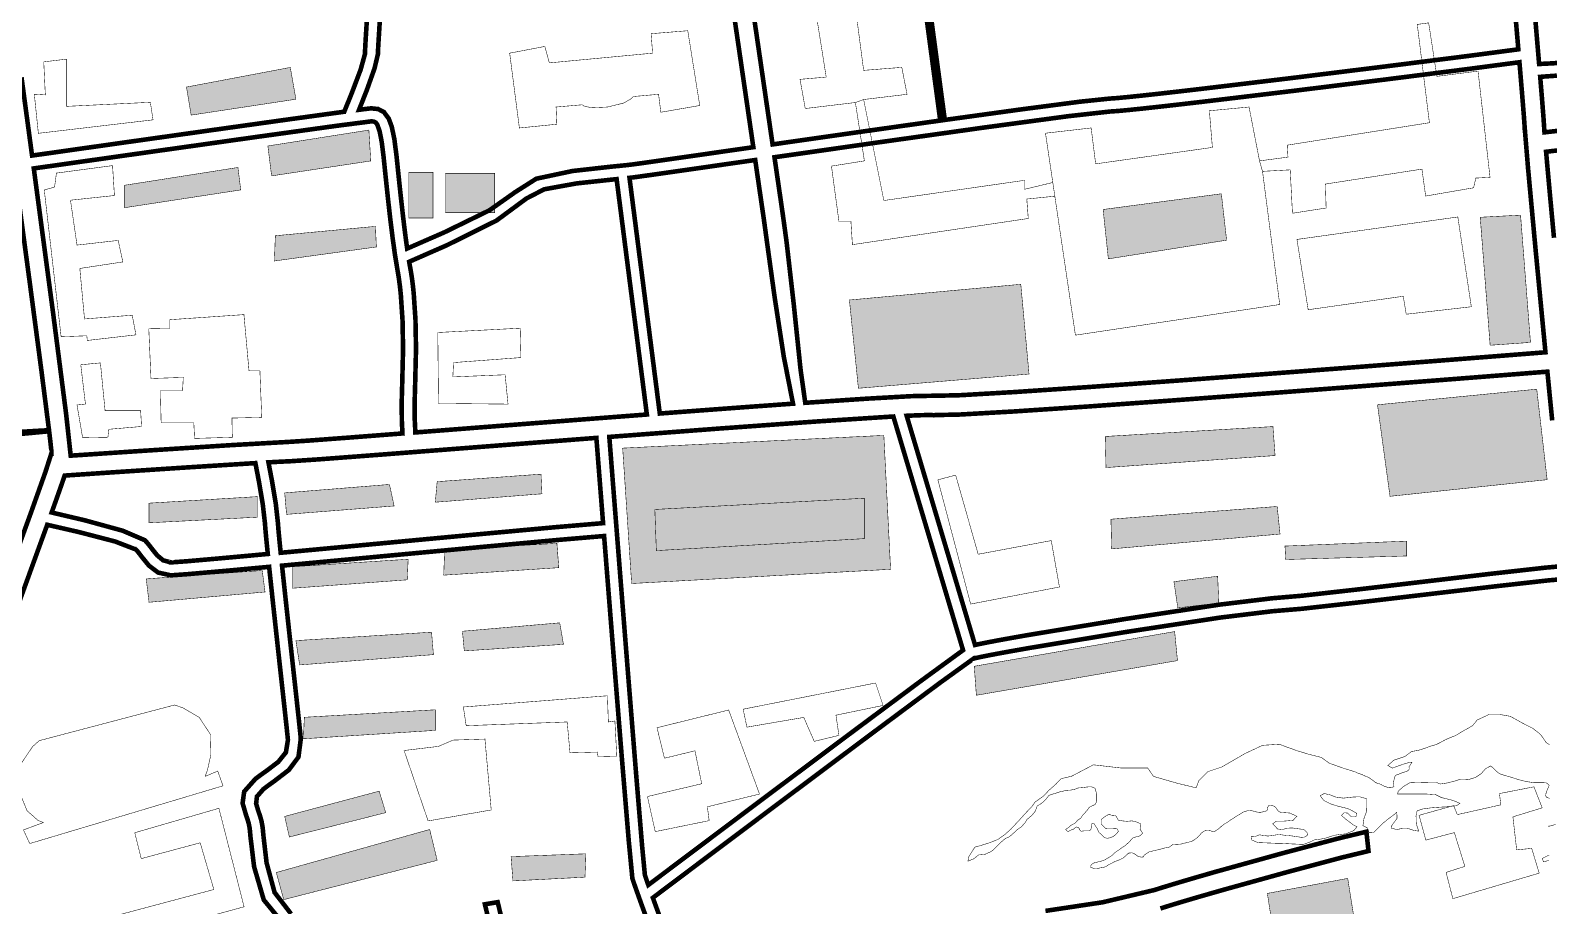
# Model space of a CAD drawing. Extents: x -14.6 to 30.8, y -26 to 29.
# Drawn here: x 1.25 to 10.45, y 0.41 to 5.72 of the extents above; entities that cross this region are included whole.
import ezdxf

# ---------------------------------------------------------------- set-up
doc = ezdxf.new("R2010")
doc.units = 0
doc.header["$LTSCALE"] = 0.000394
for name, color, linetype in [('CW_1002', 7, 'CONTINUOUS'), ('CW_2001', 7, 'CONTINUOUS'), ('CW_2002', 7, 'CONTINUOUS'), ('CW_2003', 7, 'CONTINUOUS'), ('CW_2004', 7, 'CONTINUOUS'), ('CW_2006', 7, 'CONTINUOUS'), ('CW_2007', 7, 'CONTINUOUS')]:
    doc.layers.add(name, color=color, linetype=linetype)

msp = doc.modelspace()

# ---------------------------------------------------------------- linework, layer by layer
at = {"layer": 'CW_1002', "color": 1, "linetype": 'CONTINUOUS', "const_width": 0.007874}
for points in [[(6.626669, 6.371539), (6.787311, 5.172213), (7.252914, 5.236503), (7.606561, 5.282755), (7.788091, 5.301783), (7.788701, 5.301803), (7.788701, 5.301807), (7.828008, 5.304468), (7.892335, 5.31046), (7.979016, 5.319441), (8.084105, 5.330956), (8.207512, 5.34496), (8.346441, 5.361094), (8.888759, 5.426147), (9.459729, 5.49676), (9.953278, 5.559329), (10.263335, 5.600252), (10.229822, 5.990464), (10.192516, 6.419968), (10.155819, 6.839783)], [(12.307717, 6.644803), (10.314165, 6.38385), (10.341355, 6.070584), (10.366936, 5.773487), (10.38922, 5.511276), (10.476396, 5.515729), (10.561104, 5.523272), (10.606618, 5.534358), (10.604504, 5.555371), (10.599607, 5.603736), (10.59315, 5.667681), (10.583593, 5.785387), (10.589754, 5.884267), (10.628232, 5.936728), (10.628303, 5.936752), (10.628457, 5.936906), (10.688426, 5.947757), (10.816495, 5.966105), (10.995205, 5.990445), (11.472823, 6.056104), (11.9143, 6.1228), (12.123315, 6.169874), (12.160127, 6.248814), (12.225406, 6.419393)], [(6.75989, 5.168366), (6.59922, 6.367898), (5.567429, 6.231), (5.634651, 5.770911), (5.694287, 5.362604), (5.743756, 5.023772), (6.074761, 5.071213), (6.419242, 5.12029)], [(5.755106, 4.945996), (5.780177, 4.774069), (5.797375, 4.655931), (5.805732, 4.598209), (5.805732, 4.59798), (5.805787, 4.597587), (5.805819, 4.597591), (5.810551, 4.563545), (5.818334, 4.506663), (5.828457, 4.432382), (5.872403, 4.050345), (5.912894, 3.661708), (5.941693, 3.457083), (6.316286, 3.482275), (6.58637, 3.497458), (6.721717, 3.499917), (6.721949, 3.499689), (6.722744, 3.499618), (6.722976, 3.499618), (6.881006, 3.503226), (7.207684, 3.52217), (7.657905, 3.552632), (8.186563, 3.590791), (8.74855, 3.632829), (9.29876, 3.674928), (9.792087, 3.713266), (10.183424, 3.744027), (10.427665, 3.76339), (10.368938, 4.37378), (10.322556, 4.874407), (10.301933, 5.123114), (10.301933, 5.123346), (10.301921, 5.123669), (10.301909, 5.123669), (10.296988, 5.193948), (10.285952, 5.331064), (10.269965, 5.522059), (9.951114, 5.479998), (9.457545, 5.417365), (8.891535, 5.347306), (8.355362, 5.282969), (8.219137, 5.267159), (8.095629, 5.253167), (7.987323, 5.241315), (7.899387, 5.232234), (7.83313, 5.22614), (7.791165, 5.223374), (7.791008, 5.223374), (7.79024, 5.22335), (7.534757, 5.194745), (7.030334, 5.126797), (6.39708, 5.037787)], [(3.500622, 3.271276), (3.496886, 3.347061), (3.495809, 3.455183), (3.499681, 3.597488), (3.504188, 3.783501), (3.501056, 3.956325), (3.490776, 4.111091), (3.488025, 4.138267), (3.484999, 4.164797), (3.481705, 4.190638), (3.478213, 4.215248), (3.474505, 4.238736), (3.470591, 4.261063), (3.470531, 4.261382), (3.455422, 4.352726), (3.440586, 4.459389), (3.426169, 4.576516), (3.412505, 4.697591), (3.399266, 4.82177), (3.386732, 4.943071), (3.375015, 5.037806), (3.362218, 5.103251), (3.347728, 5.144276), (3.338272, 5.156668), (3.326671, 5.162324), (3.312693, 5.163669), (3.105253, 5.13704), (2.614226, 5.068869), (1.960838, 4.976732), (1.266315, 4.878205), (1.383251, 4.001259), (1.462296, 3.38864), (1.489965, 3.136594), (1.920595, 3.165466), (2.45963, 3.200338), (2.810815, 3.220067), (2.925516, 3.227464), (3.164049, 3.245293)], [(4.876484, 4.821154), (5.060059, 3.392087), (5.342265, 3.413381), (5.613251, 3.433465), (5.86748, 3.451839), (5.811375, 3.738074), (5.756515, 4.094525), (5.711732, 4.416697), (5.702919, 4.481333), (5.695414, 4.535939), (5.689094, 4.580984), (5.689094, 4.581213), (5.689039, 4.581606), (5.689008, 4.581602), (5.680872, 4.637757), (5.663663, 4.755929), (5.638386, 4.92922), (5.452311, 4.902465), (5.198449, 4.865973), (5.011317, 4.839257), (4.907744, 4.824917), (4.907, 4.824823), (4.897199, 4.823588), (4.887023, 4.822365)], [(4.981744, 3.386122), (4.798429, 4.813134), (4.77285, 4.810665), (4.557027, 4.787448), (4.359255, 4.751661), (4.251886, 4.695984), (4.251807, 4.695843), (4.070508, 4.562016), (3.770022, 4.412625), (3.541303, 4.312291), (3.54345, 4.2996), (3.545592, 4.287341), (3.547736, 4.275531), (3.547795, 4.275213), (3.55197, 4.25144), (3.555882, 4.22672), (3.559524, 4.201094), (3.562875, 4.174741), (3.566004, 4.147187), (3.568902, 4.118476), (3.579448, 3.960097), (3.582685, 3.783642), (3.578114, 3.594102), (3.574275, 3.454285), (3.575277, 3.349469), (3.578831, 3.277358), (3.672301, 3.284643), (3.769116, 3.292197), (3.868957, 3.299988), (4.225923, 3.327811), (4.601098, 3.3569)], [(6.897988, 1.957236), (6.475539, 3.374102), (6.02405, 3.344827), (5.425542, 3.301396), (4.754173, 3.250402), (4.780096, 2.920156), (4.821477, 2.395537), (4.86972, 1.788602), (4.916231, 1.211407), (4.952414, 0.776009), (4.969673, 0.594465), (4.969697, 0.594382), (4.972805, 0.584623), (4.97849, 0.567919), (4.986496, 0.544976), (4.990492, 0.533657), (5.268919, 0.743145), (5.711565, 1.075618), (6.205747, 1.445706), (6.638782, 1.768036)], [(2.762614, 2.547772), (2.963123, 2.566477), (3.174961, 2.586332), (3.39285, 2.606795), (3.955324, 2.659498), (4.428115, 2.702963), (4.716413, 2.727476), (4.699127, 2.94684), (4.685293, 3.122826), (4.67576, 3.244354), (4.401612, 3.223137), (4.133965, 3.202323), (3.87772, 3.182343), (3.367694, 3.142663), (2.995033, 3.114373), (2.814508, 3.102421), (2.783628, 3.101159), (2.741171, 3.099025), (2.688425, 3.096114), (2.710611, 2.979251), (2.732883, 2.844789), (2.745657, 2.730394), (2.7486, 2.691621), (2.754404, 2.629486)], [(1.374524, 2.792039), (1.576705, 2.744341), (1.804732, 2.681594), (1.93963, 2.623787), (1.939669, 2.623748), (1.939669, 2.623594), (1.954909, 2.606991), (1.969208, 2.58928), (1.983114, 2.570909), (2.01408, 2.532205), (2.050585, 2.501891), (2.097213, 2.489638), (2.097213, 2.489488), (2.097937, 2.489492), (2.097937, 2.489496), (2.194402, 2.496434), (2.39871, 2.514335), (2.684402, 2.540512), (2.676114, 2.623234), (2.670234, 2.686458), (2.667224, 2.726394), (2.654108, 2.841193), (2.631289, 2.976747), (2.609272, 3.091488), (2.191139, 3.065115), (1.748556, 3.03585), (1.453413, 3.015933), (1.431005, 2.951098), (1.404496, 2.875932)]]:
    msp.add_lwpolyline(points, close=True, dxfattribs=at)
for points in [[(1.191786, 5.430555), (1.255831, 4.956114), (1.255831, 4.956114), (1.799902, 5.033314), (2.33523, 5.108947), (2.803791, 5.174585), (3.147559, 5.221799), (3.193319, 5.334633), (3.247295, 5.477736), (3.273323, 5.57211), (3.273323, 5.572346), (3.273476, 5.572346), (3.274482, 5.605287), (3.277049, 5.651975), (3.280575, 5.70835), (3.286993, 5.813188)], [(3.365584, 5.811144), (3.359008, 5.703429), (3.35548, 5.647196), (3.352913, 5.601776), (3.351909, 5.572346), (3.352063, 5.572346), (3.352063, 5.57211), (3.331373, 5.484803), (3.285217, 5.355001), (3.237469, 5.233681), (3.275235, 5.238451), (3.300574, 5.2414), (3.312693, 5.242409), (3.353499, 5.238076), (3.38809, 5.219864), (3.417547, 5.179953), (3.436016, 5.129979), (3.451552, 5.055475), (3.464858, 4.951071), (3.477072, 4.83294), (3.490236, 4.709746), (3.504295, 4.585437), (3.512446, 4.517706), (3.520706, 4.452985), (3.529035, 4.392232), (3.755064, 4.491045), (4.027062, 4.623909), (4.183217, 4.733984), (4.183295, 4.734126), (4.311692, 4.815811), (4.530664, 4.862479), (4.765465, 4.888791), (4.814419, 4.893559), (4.858746, 4.898134), (4.897157, 4.902642), (4.897902, 4.902736), (4.994159, 4.916147), (5.182038, 4.943017), (5.44124, 4.980283), (5.627031, 5.007), (5.575099, 5.362637), (5.512174, 5.793361)], [(10.497015, 5.440828), (10.395736, 5.433441), (10.407613, 5.289103), (10.415781, 5.185015), (10.419555, 5.128748), (10.419555, 5.128516), (10.419567, 5.128193), (10.419579, 5.128193), (10.419997, 5.120461), (10.420692, 5.109962), (10.421646, 5.096823), (10.592602, 5.116755)], [(10.633916, 5.002821), (10.431417, 4.979213), (10.444103, 4.836909), (10.460296, 4.660473)], [(1.039816, 3.272773), (1.358551, 3.291079), (1.312796, 3.64991), (1.241704, 4.187151), (1.151004, 4.861819)], [(10.454115, 3.495132), (10.439193, 3.645929), (10.196605, 3.626701), (9.805273, 3.595964), (9.310569, 3.557572), (8.757865, 3.515383), (8.192533, 3.473252), (7.659944, 3.435035), (7.205472, 3.404589), (6.874487, 3.385768), (6.712362, 3.382429), (6.712362, 3.382449), (6.712047, 3.382476), (6.712031, 3.382272), (6.680806, 3.382907), (6.628381, 3.381573), (6.556303, 3.378413), (6.970626, 1.988799), (6.992085, 1.993559), (7.017111, 1.998765), (7.04552, 2.004394), (7.114591, 2.017433), (7.196397, 2.032246), (7.289091, 2.048531), (7.873955, 2.145302), (8.452535, 2.233471), (8.77137, 2.271984), (8.946382, 2.286932), (9.279796, 2.324299), (9.692409, 2.372874), (10.097207, 2.42053), (10.429289, 2.45779), (10.615969, 2.47426)], [(1.138063, 2.485047), (1.250879, 2.796142), (1.336549, 3.036942), (1.373236, 3.151756), (1.37326, 3.151752), (1.37218, 3.17086), (1.367476, 3.215599), (1.359346, 3.284555), (1.053222, 3.255661)], [(2.784551, 0.291594), (2.660054, 0.443219), (2.601345, 0.644495), (2.579496, 0.825728), (2.577749, 0.845358), (2.576144, 0.862482), (2.574669, 0.876382), (2.569453, 0.90476), (2.561719, 0.931334), (2.552996, 0.956264), (2.531642, 1.029465), (2.541427, 1.100102), (2.609453, 1.176791), (2.609665, 1.176957), (2.631167, 1.193173), (2.654136, 1.209795), (2.677386, 1.226299), (2.747618, 1.279547), (2.794222, 1.337393), (2.806441, 1.413535), (2.806394, 1.414035), (2.798028, 1.494117), (2.782887, 1.633028), (2.763146, 1.812343), (2.738848, 2.033184), (2.714383, 2.257567), (2.6925, 2.4625), (2.404406, 2.436133), (2.197761, 2.418081), (2.099165, 2.411063), (2.098858, 2.411063), (2.09752, 2.411051), (2.097213, 2.410898), (2.019552, 2.427927), (1.964079, 2.470056), (1.920366, 2.523846), (1.908369, 2.539711), (1.896331, 2.554707), (1.884079, 2.568154), (1.884, 2.568079), (1.883961, 2.568118), (1.759455, 2.616166), (1.539892, 2.673308), (1.347705, 2.717539), (1.315996, 2.629918), (1.282858, 2.538629), (1.248795, 2.444906), (1.109805, 2.061452)], [(5.027474, 0.200504), (4.950197, 0.413173), (4.934952, 0.455648), (4.922243, 0.491247), (4.91237, 0.519142), (4.903491, 0.544562), (4.897285, 0.56273), (4.894035, 0.572854), (4.894012, 0.572937), (4.872353, 0.798284), (4.828603, 1.32368), (4.774698, 1.992837), (4.722571, 2.649469), (4.44134, 2.625472), (3.967467, 2.581855), (3.399921, 2.528669), (3.182501, 2.508253), (2.971039, 2.488437), (2.770728, 2.469756), (2.792564, 2.265541), (2.816998, 2.04156), (2.841272, 1.820957), (2.860602, 1.645306), (2.875656, 1.506872), (2.88452, 1.421421), (2.884567, 1.420921), (2.870434, 1.309595), (2.811744, 1.230733), (2.722598, 1.162323), (2.702927, 1.148337), (2.681662, 1.132835), (2.657957, 1.114823), (2.657744, 1.114657), (2.618694, 1.069758), (2.613639, 1.027326), (2.626815, 0.982713), (2.637147, 0.953117), (2.646384, 0.920928), (2.652795, 0.885303), (2.654578, 0.868858), (2.656246, 0.85136), (2.657929, 0.832492), (2.677101, 0.668151), (2.725638, 0.488147), (2.825697, 0.358386)], [(10.622677, 2.395638), (10.447663, 2.38069), (10.114248, 2.343323), (9.701638, 2.294748), (9.286378, 2.245878), (8.949995, 2.208283), (8.77137, 2.193244), (8.456815, 2.154943), (7.883255, 2.067258), (7.302319, 1.97102), (7.209599, 1.954732), (7.128295, 1.94002), (7.060283, 1.927189), (7.009931, 1.917176), (6.976326, 1.909917), (6.961299, 1.905736), (6.961272, 1.905787), (6.75922, 1.760106), (6.316256, 1.430525), (5.780004, 1.02881), (5.298087, 0.666729), (5.01813, 0.456047), (5.024016, 0.439622), (5.114356, 0.191309)], [(7.397342, 0.376493), (7.744424, 0.428786), (8.056906, 0.502843), (8.058232, 0.503268), (8.109642, 0.519477), (8.166766, 0.536968), (8.228803, 0.555531), (8.299528, 0.576328), (8.370269, 0.596839), (8.440484, 0.616929), (8.440717, 0.616929), (8.837353, 0.726929), (9.176499, 0.816891), (9.342327, 0.856594), (9.355248, 0.739406), (9.195217, 0.700596), (8.863379, 0.612059), (8.472768, 0.503496), (8.472783, 0.503433), (8.395663, 0.481401), (8.325024, 0.460986), (8.262024, 0.4425), (8.199676, 0.423857), (8.143441, 0.406662), (8.094217, 0.391157)], [(4.030005, 0.291591), (4.000173, 0.416516), (4.077685, 0.429437), (4.106991, 0.307486)]]:
    msp.add_lwpolyline(points, dxfattribs=at)
at = {"layer": 'CW_2001', "color": 1, "linetype": 'CONTINUOUS', "const_width": 0.003}
for points in [[(1.326638, 5.524413), (1.46565, 5.540768), (1.46565, 5.254567), (1.972634, 5.279098), (1.988988, 5.172795), (1.293929, 5.091024), (1.269398, 5.328161), (1.336252, 5.323827)], [(2.191559, 5.371496), (2.219906, 5.201417), (2.854866, 5.297795), (2.82085, 5.490551)], [(2.684787, 5.014331), (2.707465, 4.832913), (3.308409, 4.923622), (3.297071, 5.110709)], [(1.403528, 4.849921), (1.743685, 4.895276), (1.755024, 4.713858), (1.488567, 4.685512), (1.528252, 4.413386), (1.777701, 4.441732), (1.806047, 4.311339), (1.54526, 4.271654), (1.573606, 3.965512), (1.86274, 3.988189), (1.885417, 3.869134), (1.590614, 3.835118), (1.58778, 3.863465), (1.431874, 3.857795), (1.329827, 4.747874), (1.392189, 4.764882)], [(1.817386, 4.77622), (1.817386, 4.640157), (2.520378, 4.747874), (2.50337, 4.883937)], [(2.730142, 4.470079), (3.336756, 4.526772), (3.342425, 4.402047), (2.724472, 4.317008)], [(1.550929, 3.687717), (1.669984, 3.699055), (1.698331, 3.409921), (1.913764, 3.409921), (1.919433, 3.313543), (1.721008, 3.296535), (1.715339, 3.248346), (1.562268, 3.245512), (1.528252, 3.443937), (1.579276, 3.449606)], [(2.786835, 2.911024), (3.421795, 2.962047), (3.450142, 2.831654), (2.798173, 2.78063)], [(3.710929, 2.979055), (4.34022, 3.024409), (4.34589, 2.905354), (3.699591, 2.854331)], [(1.964787, 2.848661), (1.964787, 2.729606), (2.622425, 2.763622), (2.622425, 2.888346)], [(3.756283, 2.565197), (4.436598, 2.604882), (4.447937, 2.45748), (3.750614, 2.412126)], [(2.832189, 2.46315), (3.535181, 2.508504), (3.529512, 2.38378), (2.832189, 2.332756)], [(1.94778, 2.389449), (2.650772, 2.440472), (2.66778, 2.310079), (1.964787, 2.247717)], [(3.864, 2.071969), (4.453606, 2.122992), (4.476283, 1.992598), (3.875339, 1.952913)], [(2.854866, 2.015276), (3.676913, 2.066299), (3.688252, 1.930236), (2.877543, 1.867874)], [(3.869669, 1.612756), (4.74274, 1.680787), (4.748409, 1.522047), (4.788094, 1.527717), (4.799433, 1.315118), (4.686047, 1.312283), (4.680551, 1.339413), (4.515969, 1.334961), (4.498961, 1.522047), (3.886677, 1.49937)], [(2.90589, 1.550394), (3.699591, 1.595748), (3.699591, 1.471024), (2.90022, 1.42)], [(2.786835, 0.949449), (3.359433, 1.10252), (3.399118, 0.972126), (2.815181, 0.824724)], [(2.735811, 0.609291), (3.665575, 0.870079), (3.710929, 0.682992), (2.781165, 0.444882)], [(4.158803, 0.705669), (4.612346, 0.722677), (4.606677, 0.580945), (4.170142, 0.558268)]]:
    msp.add_lwpolyline(points, close=True, dxfattribs=at)
at = {"layer": 'CW_2001', "color": 1, "linetype": 'CONTINUOUS'}
for points in [[(2.191559, 5.371496), (2.219906, 5.201417), (2.82085, 5.490551), (2.854866, 5.297795)], [(2.684787, 5.014331), (2.707465, 4.832913), (3.297071, 5.110709), (3.308409, 4.923622)], [(1.817386, 4.77622), (1.817386, 4.640157), (2.50337, 4.883937), (2.520378, 4.747874)], [(2.730142, 4.470079), (3.336756, 4.526772), (2.724472, 4.317008), (3.342425, 4.402047)], [(2.786835, 2.911024), (3.421795, 2.962047), (2.798173, 2.78063), (3.450142, 2.831654)], [(3.710929, 2.979055), (4.34022, 3.024409), (3.699591, 2.854331), (4.34589, 2.905354)], [(1.964787, 2.848661), (1.964787, 2.729606), (2.622425, 2.888346), (2.622425, 2.763622)], [(3.756283, 2.565197), (4.436598, 2.604882), (3.750614, 2.412126), (4.447937, 2.45748)], [(2.832189, 2.46315), (3.535181, 2.508504), (2.832189, 2.332756), (3.529512, 2.38378)], [(1.94778, 2.389449), (2.650772, 2.440472), (1.964787, 2.247717), (2.66778, 2.310079)], [(3.864, 2.071969), (4.453606, 2.122992), (3.875339, 1.952913), (4.476283, 1.992598)], [(2.854866, 2.015276), (3.676913, 2.066299), (2.877543, 1.867874), (3.688252, 1.930236)], [(2.90589, 1.550394), (3.699591, 1.595748), (2.90022, 1.42), (3.699591, 1.471024)], [(2.786835, 0.949449), (3.359433, 1.10252), (2.815181, 0.824724), (3.399118, 0.972126)], [(2.735811, 0.609291), (3.665575, 0.870079), (2.781165, 0.444882), (3.710929, 0.682992)], [(4.158803, 0.705669), (4.612346, 0.722677), (4.170142, 0.558268), (4.606677, 0.580945)]]:
    msp.add_solid(points, dxfattribs=at)
at = {"layer": 'CW_2002', "color": 1, "linetype": 'CONTINUOUS', "const_width": 0.003}
for points in [[(10.453461, 1.383398), (10.432528, 1.39628), (10.398484, 1.445748), (10.352016, 1.482602), (10.289524, 1.51465), (10.214213, 1.556311), (10.150118, 1.567528), (10.086024, 1.567528), (10.013917, 1.533878), (9.986677, 1.500228), (9.979199, 1.495659), (9.961039, 1.485036), (9.938606, 1.472988), (9.91558, 1.459516), (9.893265, 1.445333), (9.874512, 1.436134), (9.853266, 1.428181), (9.830595, 1.418449), (9.820031, 1.413701), (9.812672, 1.409606), (9.795343, 1.40017), (9.775165, 1.389665), (9.755581, 1.382188), (9.735997, 1.376846), (9.71748, 1.370437), (9.697243, 1.362603), (9.676294, 1.355838), (9.661398, 1.351209), (9.645493, 1.347707), (9.626027, 1.344562), (9.616531, 1.343197), (9.576472, 1.312752), (9.509173, 1.290319), (9.472319, 1.258272), (9.499559, 1.242248), (9.557244, 1.263079), (9.562645, 1.264859), (9.574811, 1.268776), (9.587689, 1.272693), (9.600567, 1.275364), (9.612733, 1.276966), (9.618134, 1.2775), (9.600508, 1.248657), (9.602051, 1.244266), (9.60217, 1.234889), (9.594098, 1.226224), (9.575998, 1.2194), (9.555048, 1.212219), (9.538016, 1.205394), (9.527215, 1.201714), (9.519974, 1.199459), (9.515583, 1.192575), (9.511666, 1.178094), (9.507749, 1.161121), (9.505969, 1.147709), (9.507749, 1.138807), (9.509529, 1.132041), (9.505969, 1.12848), (9.497838, 1.12581), (9.488995, 1.123139), (9.478728, 1.123673), (9.46496, 1.127531), (9.448699, 1.133169), (9.433862, 1.141299), (9.42039, 1.147531), (9.407275, 1.150557), (9.397008, 1.15572), (9.382646, 1.167174), (9.364367, 1.180053), (9.355346, 1.186165), (9.353863, 1.186818), (9.34775, 1.189251), (9.334516, 1.194177), (9.322528, 1.199578), (9.316593, 1.203198), (9.308878, 1.205394), (9.295387, 1.209606), (9.282084, 1.21575), (9.276071, 1.218894), (9.204319, 1.241217), (9.118217, 1.271512), (9.070382, 1.306591), (8.989063, 1.327319), (8.9205, 1.348047), (8.814472, 1.386764), (8.713181, 1.380433), (8.605559, 1.329787), (8.465756, 1.248803), (8.380504, 1.220386), (8.326827, 1.166709), (8.311039, 1.122504), (8.194213, 1.150921), (8.052126, 1.191969), (8.017394, 1.242488), (7.852016, 1.243307), (7.688031, 1.262228), (7.555583, 1.19285), (7.492449, 1.178425), (7.459543, 1.143953), (7.418803, 1.107913), (7.385898, 1.073441), (7.334189, 1.035835), (7.315386, 1.009197), (7.27778, 0.970024), (7.233906, 0.921449), (7.188886, 0.873402), (7.154673, 0.842299), (7.109575, 0.809642), (7.058256, 0.789425), (6.997606, 0.770764), (6.969614, 0.762988), (6.946287, 0.72722), (6.933846, 0.707004), (6.927165, 0.67789), (6.961654, 0.691685), (6.992693, 0.715827), (7.03063, 0.719276), (7.068567, 0.73652), (7.085811, 0.750315), (7.106504, 0.771008), (7.130646, 0.79515), (7.154787, 0.815843), (7.178929, 0.826189), (7.20652, 0.850331), (7.227213, 0.869299), (7.251354, 0.886543), (7.272047, 0.908961), (7.285843, 0.931378), (7.315157, 0.95552), (7.33585, 0.981386), (7.347921, 1.01415), (7.362094, 1.020701), (7.385268, 1.038724), (7.40415, 1.057606), (7.417882, 1.076488), (7.431614, 1.081638), (7.465087, 1.091937), (7.486543, 1.098803), (7.526024, 1.107386), (7.550913, 1.109102), (7.576661, 1.114252), (7.580635, 1.116255), (7.588995, 1.119974), (7.596402, 1.121976), (7.606923, 1.122644), (7.621069, 1.123884), (7.628157, 1.124551), (7.649614, 1.127984), (7.67622, 1.128843), (7.697677, 1.12026), (7.707976, 1.084213), (7.707976, 1.043016), (7.700252, 1.022417), (7.663346, 1.005252), (7.648756, 0.984654), (7.622693, 0.956228), (7.610787, 0.93837), (7.592929, 0.926465), (7.575921, 0.907331), (7.553811, 0.896276), (7.535102, 0.880118), (7.519795, 0.870339), (7.522866, 0.867142), (7.529055, 0.861205), (7.533827, 0.858008), (7.541024, 0.860764), (7.551717, 0.865882), (7.557213, 0.868638), (7.558992, 0.868858), (7.562945, 0.869835), (7.566992, 0.872039), (7.573024, 0.87678), (7.580661, 0.882465), (7.584425, 0.88522), (7.598457, 0.881819), (7.604835, 0.868638), (7.606772, 0.865835), (7.61126, 0.860953), (7.616315, 0.859283), (7.622016, 0.860606), (7.628189, 0.861362), (7.632472, 0.861835), (7.638016, 0.862024), (7.645638, 0.861929), (7.64948, 0.861835), (7.658409, 0.861409), (7.667339, 0.864386), (7.673717, 0.873315), (7.677118, 0.887346), (7.676693, 0.901378), (7.679669, 0.90563), (7.690724, 0.90648), (7.69252, 0.904087), (7.696016, 0.899236), (7.698378, 0.895425), (7.699433, 0.893205), (7.70115, 0.890417), (7.703906, 0.886496), (7.707984, 0.881236), (7.712157, 0.875315), (7.714535, 0.869488), (7.716315, 0.863189), (7.719134, 0.856795), (7.721764, 0.85248), (7.725417, 0.849063), (7.730299, 0.844984), (7.733669, 0.84185), (7.735969, 0.839252), (7.739024, 0.836087), (7.742173, 0.832921), (7.745921, 0.829016), (7.750331, 0.824638), (7.754079, 0.821866), (7.757543, 0.820402), (7.761669, 0.818937), (7.765984, 0.818039), (7.769858, 0.81752), (7.772598, 0.817), (7.773638, 0.816764), (7.779165, 0.818039), (7.783843, 0.818465), (7.807961, 0.827071), (7.823969, 0.840551), (7.839976, 0.858244), (7.831551, 0.874252), (7.802063, 0.875937), (7.761622, 0.87678), (7.749827, 0.889417), (7.734661, 0.90374), (7.734661, 0.930701), (7.759094, 0.949236), (7.782685, 0.962717), (7.786211, 0.960969), (7.794043, 0.957724), (7.802063, 0.955976), (7.810519, 0.95554), (7.819163, 0.954728), (7.823126, 0.954291), (7.839134, 0.926488), (7.843971, 0.925583), (7.854237, 0.923742), (7.863567, 0.922276), (7.873771, 0.921246), (7.88566, 0.920216), (7.89137, 0.919748), (7.897424, 0.920216), (7.909469, 0.921246), (7.918331, 0.922276), (7.928285, 0.920903), (7.942358, 0.91747), (7.949504, 0.915535), (7.972252, 0.905425), (7.97478, 0.89026), (7.970567, 0.871724), (7.986575, 0.847291), (7.969724, 0.831283), (7.964981, 0.829942), (7.95537, 0.827289), (7.947819, 0.825386), (7.94136, 0.823701), (7.933777, 0.821454), (7.930126, 0.820331), (7.928004, 0.818646), (7.923261, 0.814714), (7.918331, 0.81022), (7.913837, 0.805072), (7.909906, 0.799923), (7.90822, 0.797583), (7.88137, 0.772953), (7.858, 0.757929), (7.836299, 0.742071), (7.819606, 0.73122), (7.802913, 0.714528), (7.776205, 0.697), (7.749496, 0.681976), (7.722787, 0.675299), (7.695244, 0.668622), (7.68189, 0.66278), (7.677222, 0.65771), (7.670143, 0.647818), (7.671039, 0.641079), (7.6792, 0.638018), (7.687361, 0.634958), (7.696079, 0.633567), (7.705816, 0.63366), (7.715554, 0.634309), (7.723622, 0.636071), (7.731103, 0.637864), (7.738955, 0.638729), (7.745323, 0.639409), (7.752155, 0.641048), (7.761027, 0.64417), (7.769528, 0.648591), (7.775648, 0.652949), (7.781213, 0.656752), (7.789559, 0.66111), (7.801306, 0.666891), (7.812867, 0.672857), (7.821276, 0.676969), (7.831446, 0.680894), (7.844213, 0.685562), (7.850488, 0.687819), (7.86885, 0.697835), (7.883039, 0.70952), (7.901402, 0.727047), (7.922268, 0.728717), (7.938961, 0.721205), (7.958992, 0.706181), (7.966628, 0.704605), (7.981126, 0.702472), (7.989874, 0.703677), (7.992533, 0.708871), (7.996675, 0.71462), (8.001559, 0.718701), (8.009627, 0.723709), (8.019365, 0.730386), (8.024094, 0.733724), (8.064157, 0.74374), (8.090031, 0.749583), (8.124252, 0.758764), (8.129383, 0.759289), (8.139708, 0.760742), (8.147622, 0.762937), (8.155103, 0.768161), (8.164624, 0.77524), (8.169323, 0.778795), (8.201039, 0.780465), (8.207036, 0.780774), (8.218969, 0.781825), (8.227748, 0.783803), (8.234085, 0.786214), (8.242277, 0.788069), (8.248614, 0.788811), (8.261288, 0.792057), (8.280454, 0.798085), (8.290346, 0.801331), (8.31789, 0.820528), (8.343764, 0.848906), (8.347906, 0.852399), (8.356871, 0.859045), (8.365465, 0.863094), (8.375759, 0.86362), (8.388835, 0.863404), (8.398016, 0.86226), (8.403642, 0.859787), (8.409639, 0.856943), (8.414709, 0.855583), (8.421108, 0.857747), (8.428619, 0.861765), (8.432236, 0.863929), (8.435668, 0.866248), (8.442994, 0.871348), (8.449764, 0.876449), (8.455668, 0.881766), (8.461387, 0.887268), (8.463953, 0.889803), (8.46757, 0.892523), (8.475081, 0.898211), (8.48148, 0.903157), (8.487601, 0.906929), (8.495391, 0.911071), (8.501512, 0.914843), (8.507478, 0.919139), (8.514186, 0.923622), (8.51737, 0.925693), (8.518607, 0.926868), (8.521698, 0.929526), (8.525717, 0.93237), (8.529024, 0.933854), (8.53159, 0.934781), (8.534898, 0.937378), (8.546743, 0.945479), (8.56437, 0.956153), (8.573433, 0.961472), (8.599063, 0.977181), (8.629654, 0.985449), (8.634155, 0.985173), (8.643617, 0.984346), (8.651976, 0.982969), (8.658989, 0.980917), (8.666736, 0.978682), (8.672646, 0.977181), (8.681189, 0.975619), (8.694142, 0.974058), (8.70489, 0.974701), (8.71328, 0.976722), (8.721854, 0.978192), (8.728039, 0.979661), (8.733092, 0.981682), (8.738144, 0.983703), (8.740441, 0.984622), (8.744575, 1.005291), (8.750362, 1.016039), (8.751863, 1.016468), (8.755752, 1.017264), (8.76111, 1.017693), (8.765673, 1.017203), (8.7695, 1.015978), (8.775165, 1.014386), (8.782759, 1.011079), (8.789067, 1.006669), (8.791701, 1.004465), (8.807409, 0.982969), (8.822291, 0.973874), (8.878276, 0.969894), (8.920961, 0.950193), (8.897976, 0.925567), (8.840516, 0.920642), (8.796189, 0.920642), (8.774846, 0.904224), (8.804398, 0.873031), (8.832307, 0.869748), (8.8635, 0.877957), (8.893051, 0.879598), (8.900165, 0.878322), (8.914941, 0.87595), (8.927528, 0.874673), (8.941391, 0.872971), (8.958538, 0.869809), (8.966929, 0.868106), (8.983346, 0.851689), (8.984988, 0.835272), (8.979637, 0.831137), (8.96626, 0.824084), (8.94887, 0.822138), (8.931966, 0.824935), (8.917616, 0.827002), (8.906185, 0.828705), (8.892443, 0.830711), (8.877242, 0.832718), (8.870067, 0.83363), (8.865871, 0.833691), (8.856203, 0.834116), (8.845441, 0.835272), (8.832125, 0.837278), (8.817714, 0.839285), (8.810965, 0.840197), (8.774846, 0.83363), (8.768158, 0.832779), (8.754173, 0.831198), (8.742012, 0.830346), (8.737938, 0.831198), (8.734594, 0.832779), (8.720669, 0.83363), (8.704374, 0.835819), (8.695374, 0.838008), (8.684551, 0.83363), (8.667769, 0.827549), (8.652081, 0.826577), (8.64515, 0.827063), (8.648433, 0.80572), (8.684551, 0.790945), (8.722311, 0.789303), (8.764996, 0.787661), (8.801114, 0.78602), (8.829024, 0.78602), (8.886484, 0.782736), (8.924244, 0.781094), (8.960362, 0.779453), (9.004689, 0.79587), (9.027673, 0.807362), (9.058866, 0.810646), (9.093343, 0.817213), (9.149161, 0.835272), (9.183638, 0.840197), (9.216472, 0.84348), (9.265724, 0.863181), (9.285425, 0.886165), (9.260799, 0.899299), (9.218114, 0.932134), (9.191846, 0.955118), (9.206622, 0.971535), (9.227965, 0.969894), (9.250949, 0.946909), (9.278858, 0.946909), (9.283783, 0.968252), (9.257516, 0.983028), (9.239457, 0.992878), (9.213189, 1.001087), (9.170504, 1.010937), (9.124535, 1.025713), (9.085134, 1.045413), (9.06215, 1.074965), (9.086776, 1.088098), (9.122894, 1.07989), (9.155728, 1.066756), (9.201697, 1.060189), (9.23289, 1.063472), (9.260799, 1.066756), (9.301843, 1.068398), (9.342886, 1.056906), (9.342886, 1.015862), (9.344528, 0.981386), (9.32811, 0.938701), (9.321543, 0.892732), (9.346169, 0.88124), (9.357661, 0.853331), (9.387213, 0.851689), (9.41348, 0.877957), (9.438106, 0.904224), (9.472583, 0.932134), (9.503776, 0.955118), (9.52676, 0.974819), (9.528402, 0.937059), (9.502134, 0.902583), (9.498182, 0.896563), (9.492405, 0.885071), (9.493925, 0.877957), (9.506086, 0.875099), (9.520071, 0.871511), (9.52676, 0.869748), (9.53132, 0.87066), (9.541353, 0.872667), (9.551386, 0.874673), (9.563972, 0.875829), (9.578748, 0.876254), (9.585862, 0.876315), (9.605563, 0.873031), (9.628547, 0.864823), (9.65974, 0.859898), (9.644965, 0.902583), (9.643323, 0.953476), (9.64989, 0.983028), (9.684366, 0.99452), (9.731976, 1.001087), (9.77302, 1.00437), (9.828839, 1.007654), (9.889583, 1.01422), (9.909283, 1.028996), (9.864957, 1.047055), (9.797646, 1.063472), (9.761528, 1.081531), (9.710634, 1.084815), (9.631831, 1.084815), (9.582579, 1.084815), (9.531685, 1.084815), (9.534969, 1.101232), (9.56452, 1.129142), (9.608846, 1.155409), (9.648248, 1.157051), (9.718843, 1.155409), (9.766453, 1.155409), (9.790157, 1.145961), (9.834378, 1.152512), (9.878598, 1.163976), (9.908079, 1.173803), (9.95885, 1.172165), (10.003071, 1.185268), (10.037465, 1.208197), (10.065307, 1.239315), (10.096425, 1.255693), (10.12263, 1.231126), (10.125906, 1.227911), (10.133549, 1.220693), (10.142283, 1.21311), (10.152717, 1.207226), (10.163514, 1.203162), (10.168488, 1.201646), (10.21926, 1.186906), (10.265118, 1.172165), (10.310976, 1.160701), (10.356835, 1.15415), (10.366176, 1.15415), (10.385708, 1.15415), (10.402693, 1.15415), (10.415856, 1.153725), (10.428291, 1.152936), (10.433811, 1.152512), (10.450189, 1.137772), (10.433811, 1.098465), (10.431567, 1.091125), (10.428958, 1.07687), (10.432173, 1.067346), (10.44109, 1.062979), (10.452191, 1.058612)], [(10.449279, 0.893498), (10.446913, 0.888827), (10.489496, 0.900291)], [(10.450189, 0.71522), (10.407606, 0.693929), (10.415795, 0.674276), (10.448551, 0.682465)]]:
    msp.add_lwpolyline(points, dxfattribs=at)
at = {"layer": 'CW_2003', "color": 1, "linetype": 'CONTINUOUS', "const_width": 0.003}
for points in [[(5.941748, 5.241433), (6.245622, 5.277717), (6.295512, 5.295858), (6.558567, 5.327606), (6.526819, 5.490882), (6.295512, 5.47274), (6.218409, 6.062346), (6.445181, 6.09863), (6.408898, 6.280047), (5.814756, 6.198409), (5.837433, 6.021528), (5.973496, 6.030598), (6.06874, 5.431921), (5.91, 5.418315)], [(4.150252, 5.577055), (4.363417, 5.617874), (4.39063, 5.518094), (5.01652, 5.577055), (5.007449, 5.694976), (5.229685, 5.713118), (5.302252, 5.259575), (5.066409, 5.218756), (5.052803, 5.327606), (4.898598, 5.314), (4.887848, 5.30157), (4.842829, 5.275029), (4.744394, 5.250504), (4.645958, 5.245969), (4.60094, 5.256551), (4.590189, 5.26411), (4.431449, 5.250504), (4.435984, 5.146189), (4.209213, 5.123512)], [(9.65085, 5.751256), (9.719764, 5.76074), (9.769654, 5.436457), (10.019102, 5.468205), (10.091669, 4.824173), (10.005496, 4.819638), (9.99189, 4.760677), (9.701622, 4.710787), (9.678945, 4.874063), (9.093874, 4.783354), (9.098409, 4.63822), (8.894315, 4.606472), (8.880709, 4.869528), (8.712898, 4.860457), (8.694756, 4.923953), (8.867102, 4.94663), (8.862567, 5.019197), (9.724299, 5.15526)], [(7.441894, 4.792937), (7.454217, 4.709768), (7.284236, 4.692646), (7.293307, 4.574724), (6.22748, 4.415984), (6.218409, 4.556583), (6.145843, 4.556583), (6.100488, 4.892205), (6.300047, 4.923953), (6.245622, 5.277717), (6.295512, 5.295858), (6.417969, 4.683575), (7.27063, 4.806031), (7.27063, 4.751606)], [(8.63126, 5.250504), (8.694756, 4.923953), (8.712898, 4.860457), (8.817213, 4.05315), (7.579039, 3.867197), (7.397622, 5.091764), (7.674283, 5.123512), (7.701496, 4.905811), (8.409024, 5.005591), (8.390882, 5.227827)], [(7.74685, 4.62915), (8.463449, 4.724394), (8.495197, 4.443197), (7.778598, 4.329811)], [(8.921528, 4.447732), (9.896646, 4.583795), (9.978283, 4.039543), (9.583701, 3.994189), (9.565559, 4.103039), (8.989559, 4.021402)], [(6.209339, 4.080362), (7.247953, 4.175606), (7.297843, 3.631354), (6.263764, 3.545181)], [(4.835102, 3.182346), (6.417969, 3.259449), (6.458787, 2.447606), (4.889528, 2.361433)], [(5.030126, 2.810441), (6.300047, 2.878472), (6.300047, 2.633559), (5.039197, 2.560992)], [(8.176205, 2.372504), (8.441087, 2.405614), (8.447709, 2.243374), (8.199382, 2.213575)], [(5.565307, 1.59948), (6.368079, 1.75822), (6.413433, 1.622157), (6.127701, 1.563197), (6.145843, 1.44074), (5.996173, 1.404457), (5.932677, 1.549591), (5.587984, 1.49063)], [(9.661543, 0.955811), (9.870898, 1.014976), (9.893654, 0.960362), (10.157622, 1.019528), (10.14852, 1.087795), (10.357874, 1.128756), (10.407937, 1.001323), (10.230441, 0.946709), (10.253197, 0.746457), (10.34422, 0.755559), (10.389732, 0.60537), (9.866346, 0.45063), (9.825386, 0.609921), (9.939165, 0.646331), (9.875449, 0.851134), (9.702504, 0.805622)], [(8.742205, 0.482488), (9.229181, 0.573512), (9.324756, -0.027244), (8.833228, -0.109165)]]:
    msp.add_lwpolyline(points, close=True, dxfattribs=at)
at = {"layer": 'CW_2003', "color": 1, "linetype": 'CONTINUOUS'}
for points in [[(7.74685, 4.62915), (8.463449, 4.724394), (7.778598, 4.329811), (8.495197, 4.443197)], [(6.209339, 4.080362), (7.247953, 4.175606), (6.263764, 3.545181), (7.297843, 3.631354)], [(5.030126, 2.810441), (6.300047, 2.878472), (5.039197, 2.560992), (6.300047, 2.633559)], [(8.176205, 2.372504), (8.441087, 2.405614), (8.199382, 2.213575), (8.447709, 2.243374)], [(8.742205, 0.482488), (9.229181, 0.573512), (8.833228, -0.109165), (9.324756, -0.027244)]]:
    msp.add_solid(points, dxfattribs=at)
at = {"layer": 'CW_2003', "color": 1}
msp.add_solid([(4.835102, 3.182346), (6.417969, 3.259449), (4.889528, 2.361433), (6.458787, 2.447606)], dxfattribs=at)
at = {"layer": 'CW_2004', "color": 1, "linetype": 'CONTINUOUS', "const_width": 0.003}
for points in [[(9.409795, 3.445118), (10.37478, 3.539724), (10.43785, 2.991008), (9.48548, 2.890094)], [(1.241681, 0.784732), (2.413051, 1.13487), (2.38122, 1.223996), (2.304827, 1.192165), (2.318738, 1.229891), (2.339723, 1.324204), (2.336657, 1.446811), (2.269224, 1.549612), (2.170666, 1.607143), (2.120209, 1.625063), (1.298976, 1.408614), (1.258893, 1.372304), (1.190516, 1.270917), (1.171654, 1.115772), (1.225412, 0.983733), (1.291903, 0.925259), (1.324441, 0.912055), (1.203484, 0.867492)], [(3.510496, 1.348807), (3.71915, 1.374098), (3.807669, 1.412035), (4.000516, 1.418358), (4.038453, 0.988406), (3.655921, 0.922016)]]:
    msp.add_lwpolyline(points, close=True, dxfattribs=at)
at = {"layer": 'CW_2004', "color": 2, "linetype": 'CONTINUOUS'}
msp.add_solid([(9.409795, 3.445118), (10.37478, 3.539724), (9.48548, 2.890094), (10.43785, 2.991008)], dxfattribs=at)
at = {"layer": 'CW_2006', "color": 1, "linetype": 'CONTINUOUS', "const_width": 0.003}
for points in [[(3.538906, 4.577146), (3.685299, 4.577146), (3.685299, 4.854642), (3.538906, 4.854642)], [(3.76178, 4.609921), (4.058945, 4.609921), (4.058945, 4.848087), (3.76178, 4.848087)], [(10.032323, 4.582102), (10.276705, 4.594965), (10.336728, 3.823232), (10.092346, 3.806083)], [(1.963224, 3.905949), (1.976429, 3.604441), (2.172299, 3.611043), (2.167898, 3.529614), (2.03365, 3.529614), (2.038051, 3.335945), (2.236122, 3.335945), (2.240524, 3.241311), (2.469406, 3.247913), (2.467205, 3.364555), (2.647669, 3.368957), (2.636665, 3.650657), (2.570642, 3.650657), (2.539831, 3.99178), (2.09087, 3.960969), (2.09087, 3.90815)], [(4.214083, 3.909437), (4.218425, 3.731394), (3.810228, 3.700996), (3.805886, 3.614146), (4.12289, 3.627173), (4.14026, 3.44913), (3.719035, 3.453472), (3.714693, 3.883382)], [(7.76, 3.253008), (7.764287, 3.064362), (8.788976, 3.137248), (8.776114, 3.313031)], [(6.745516, 2.989933), (6.853098, 3.018898), (6.989646, 2.538913), (7.43239, 2.621669), (7.482043, 2.340299), (6.94413, 2.236854)], [(7.794299, 2.751382), (7.798587, 2.571311), (8.818988, 2.661346), (8.801839, 2.828555)], [(8.849, 2.588461), (8.853287, 2.507), (9.586433, 2.528437), (9.586433, 2.618472)], [(6.965866, 1.859819), (6.97874, 1.683874), (8.19748, 1.89415), (8.180315, 2.070094)], [(5.043252, 1.486976), (5.477472, 1.594457), (5.664488, 1.085), (5.348496, 1.007614), (5.359244, 0.92378), (5.032504, 0.857142), (4.985213, 1.069953), (5.314102, 1.147339), (5.27326, 1.347252), (5.088394, 1.30211)], [(1.878217, 0.850398), (1.917441, 0.6935), (2.274819, 0.789382), (2.357626, 0.506094), (1.377016, 0.244598), (1.411882, 0.092059), (2.540673, 0.401496), (2.388134, 0.998579)]]:
    msp.add_lwpolyline(points, close=True, dxfattribs=at)
at = {"layer": 'CW_2006', "color": 4}
for points in [[(3.538906, 4.577146), (3.685299, 4.577146), (3.538906, 4.854642), (3.685299, 4.854642)], [(3.76178, 4.609921), (4.058945, 4.609921), (3.76178, 4.848087), (4.058945, 4.848087)]]:
    msp.add_solid(points, dxfattribs=at)
at = {"layer": 'CW_2006', "color": 4, "linetype": 'CONTINUOUS'}
for points in [[(10.032323, 4.582102), (10.276705, 4.594965), (10.092346, 3.806083), (10.336728, 3.823232)], [(7.76, 3.253008), (7.764287, 3.064362), (8.776114, 3.313031), (8.788976, 3.137248)], [(7.794299, 2.751382), (7.798587, 2.571311), (8.801839, 2.828555), (8.818988, 2.661346)], [(8.849, 2.588461), (8.853287, 2.507), (9.586433, 2.618472), (9.586433, 2.528437)], [(6.965866, 1.859819), (6.97874, 1.683874), (8.180315, 2.070094), (8.19748, 1.89415)]]:
    msp.add_solid(points, dxfattribs=at)
at = {"layer": 'CW_2007', "color": 2, "linetype": 'CONTINUOUS', "const_width": 0.02778}
for points in [[(6.626669, 6.371539), (6.787311, 5.172213), (7.252914, 5.236503), (7.606561, 5.282755), (7.788091, 5.301783), (7.788701, 5.301803), (7.788701, 5.301807), (7.828008, 5.304468), (7.892335, 5.31046), (7.979016, 5.319441), (8.084105, 5.330956), (8.207512, 5.34496), (8.346441, 5.361094), (8.888759, 5.426147), (9.459729, 5.49676), (9.953278, 5.559329), (10.263335, 5.600252), (10.229822, 5.990464), (10.192516, 6.419968), (10.155819, 6.839783)], [(12.307717, 6.644803), (10.314165, 6.38385), (10.341355, 6.070584), (10.366936, 5.773487), (10.38922, 5.511276), (10.476396, 5.515729), (10.561104, 5.523272), (10.606618, 5.534358), (10.604504, 5.555371), (10.599607, 5.603736), (10.59315, 5.667681), (10.583593, 5.785387), (10.589754, 5.884267), (10.628232, 5.936728), (10.628303, 5.936752), (10.628457, 5.936906), (10.688426, 5.947757), (10.816495, 5.966105), (10.995205, 5.990445), (11.472823, 6.056104), (11.9143, 6.1228), (12.123315, 6.169874), (12.160127, 6.248814), (12.225406, 6.419393)], [(6.75989, 5.168366), (6.59922, 6.367898), (5.567429, 6.231), (5.634651, 5.770911), (5.694287, 5.362604), (5.743756, 5.023772), (6.074761, 5.071213), (6.419242, 5.12029)], [(5.755106, 4.945996), (5.780177, 4.774069), (5.797375, 4.655931), (5.805732, 4.598209), (5.805732, 4.59798), (5.805787, 4.597587), (5.805819, 4.597591), (5.810551, 4.563545), (5.818334, 4.506663), (5.828457, 4.432382), (5.872403, 4.050345), (5.912894, 3.661708), (5.941693, 3.457083), (6.316286, 3.482275), (6.58637, 3.497458), (6.721717, 3.499917), (6.721949, 3.499689), (6.722744, 3.499618), (6.722976, 3.499618), (6.881006, 3.503226), (7.207684, 3.52217), (7.657905, 3.552632), (8.186563, 3.590791), (8.74855, 3.632829), (9.29876, 3.674928), (9.792087, 3.713266), (10.183424, 3.744027), (10.427665, 3.76339), (10.368938, 4.37378), (10.322556, 4.874407), (10.301933, 5.123114), (10.301933, 5.123346), (10.301921, 5.123669), (10.301909, 5.123669), (10.296988, 5.193948), (10.285952, 5.331064), (10.269965, 5.522059), (9.951114, 5.479998), (9.457545, 5.417365), (8.891535, 5.347306), (8.355362, 5.282969), (8.219137, 5.267159), (8.095629, 5.253167), (7.987323, 5.241315), (7.899387, 5.232234), (7.83313, 5.22614), (7.791165, 5.223374), (7.791008, 5.223374), (7.79024, 5.22335), (7.534757, 5.194745), (7.030334, 5.126797), (6.39708, 5.037787)], [(3.500622, 3.271276), (3.496886, 3.347061), (3.495809, 3.455183), (3.499681, 3.597488), (3.504188, 3.783501), (3.501056, 3.956325), (3.490776, 4.111091), (3.488025, 4.138267), (3.484999, 4.164797), (3.481705, 4.190638), (3.478213, 4.215248), (3.474505, 4.238736), (3.470591, 4.261063), (3.470531, 4.261382), (3.455422, 4.352726), (3.440586, 4.459389), (3.426169, 4.576516), (3.412505, 4.697591), (3.399266, 4.82177), (3.386732, 4.943071), (3.375015, 5.037806), (3.362218, 5.103251), (3.347728, 5.144276), (3.338272, 5.156668), (3.326671, 5.162324), (3.312693, 5.163669), (3.105253, 5.13704), (2.614226, 5.068869), (1.960838, 4.976732), (1.266315, 4.878205), (1.383251, 4.001259), (1.462296, 3.38864), (1.489965, 3.136594), (1.920595, 3.165466), (2.45963, 3.200338), (2.810815, 3.220067), (2.925516, 3.227464), (3.164049, 3.245293)], [(4.876484, 4.821154), (5.060059, 3.392087), (5.342265, 3.413381), (5.613251, 3.433465), (5.86748, 3.451839), (5.811375, 3.738074), (5.756515, 4.094525), (5.711732, 4.416697), (5.702919, 4.481333), (5.695414, 4.535939), (5.689094, 4.580984), (5.689094, 4.581213), (5.689039, 4.581606), (5.689008, 4.581602), (5.680872, 4.637757), (5.663663, 4.755929), (5.638386, 4.92922), (5.452311, 4.902465), (5.198449, 4.865973), (5.011317, 4.839257), (4.907744, 4.824917), (4.907, 4.824823), (4.897199, 4.823588), (4.887023, 4.822365)], [(4.981744, 3.386122), (4.798429, 4.813134), (4.77285, 4.810665), (4.557027, 4.787448), (4.359255, 4.751661), (4.251886, 4.695984), (4.251807, 4.695843), (4.070508, 4.562016), (3.770022, 4.412625), (3.541303, 4.312291), (3.54345, 4.2996), (3.545592, 4.287341), (3.547736, 4.275531), (3.547795, 4.275213), (3.55197, 4.25144), (3.555882, 4.22672), (3.559524, 4.201094), (3.562875, 4.174741), (3.566004, 4.147187), (3.568902, 4.118476), (3.579448, 3.960097), (3.582685, 3.783642), (3.578114, 3.594102), (3.574275, 3.454285), (3.575277, 3.349469), (3.578831, 3.277358), (3.672301, 3.284643), (3.769116, 3.292197), (3.868957, 3.299988), (4.225923, 3.327811), (4.601098, 3.3569)], [(6.897988, 1.957236), (6.475539, 3.374102), (6.02405, 3.344827), (5.425542, 3.301396), (4.754173, 3.250402), (4.780096, 2.920156), (4.821477, 2.395537), (4.86972, 1.788602), (4.916231, 1.211407), (4.952414, 0.776009), (4.969673, 0.594465), (4.969697, 0.594382), (4.972805, 0.584623), (4.97849, 0.567919), (4.986496, 0.544976), (4.990492, 0.533657), (5.268919, 0.743145), (5.711565, 1.075618), (6.205747, 1.445706), (6.638782, 1.768036)], [(2.762614, 2.547772), (2.963123, 2.566477), (3.174961, 2.586332), (3.39285, 2.606795), (3.955324, 2.659498), (4.428115, 2.702963), (4.716413, 2.727476), (4.699127, 2.94684), (4.685293, 3.122826), (4.67576, 3.244354), (4.401612, 3.223137), (4.133965, 3.202323), (3.87772, 3.182343), (3.367694, 3.142663), (2.995033, 3.114373), (2.814508, 3.102421), (2.783628, 3.101159), (2.741171, 3.099025), (2.688425, 3.096114), (2.710611, 2.979251), (2.732883, 2.844789), (2.745657, 2.730394), (2.7486, 2.691621), (2.754404, 2.629486)], [(1.374524, 2.792039), (1.576705, 2.744341), (1.804732, 2.681594), (1.93963, 2.623787), (1.939669, 2.623748), (1.939669, 2.623594), (1.954909, 2.606991), (1.969208, 2.58928), (1.983114, 2.570909), (2.01408, 2.532205), (2.050585, 2.501891), (2.097213, 2.489638), (2.097213, 2.489488), (2.097937, 2.489492), (2.097937, 2.489496), (2.194402, 2.496434), (2.39871, 2.514335), (2.684402, 2.540512), (2.676114, 2.623234), (2.670234, 2.686458), (2.667224, 2.726394), (2.654108, 2.841193), (2.631289, 2.976747), (2.609272, 3.091488), (2.191139, 3.065115), (1.748556, 3.03585), (1.453413, 3.015933), (1.431005, 2.951098), (1.404496, 2.875932)]]:
    msp.add_lwpolyline(points, close=True, dxfattribs=at)
for points in [[(1.191786, 5.430555), (1.255831, 4.956114), (1.255831, 4.956114), (1.799902, 5.033314), (2.33523, 5.108947), (2.803791, 5.174585), (3.147559, 5.221799), (3.193319, 5.334633), (3.247295, 5.477736), (3.273323, 5.57211), (3.273323, 5.572346), (3.273476, 5.572346), (3.274482, 5.605287), (3.277049, 5.651975), (3.280575, 5.70835), (3.286993, 5.813188)], [(3.365584, 5.811144), (3.359008, 5.703429), (3.35548, 5.647196), (3.352913, 5.601776), (3.351909, 5.572346), (3.352063, 5.572346), (3.352063, 5.57211), (3.331373, 5.484803), (3.285217, 5.355001), (3.237469, 5.233681), (3.275235, 5.238451), (3.300574, 5.2414), (3.312693, 5.242409), (3.353499, 5.238076), (3.38809, 5.219864), (3.417547, 5.179953), (3.436016, 5.129979), (3.451552, 5.055475), (3.464858, 4.951071), (3.477072, 4.83294), (3.490236, 4.709746), (3.504295, 4.585437), (3.512446, 4.517706), (3.520706, 4.452985), (3.529035, 4.392232), (3.755064, 4.491045), (4.027062, 4.623909), (4.183217, 4.733984), (4.183295, 4.734126), (4.311692, 4.815811), (4.530664, 4.862479), (4.765465, 4.888791), (4.814419, 4.893559), (4.858746, 4.898134), (4.897157, 4.902642), (4.897902, 4.902736), (4.994159, 4.916147), (5.182038, 4.943017), (5.44124, 4.980283), (5.627031, 5.007), (5.575099, 5.362637), (5.512174, 5.793361)], [(10.497015, 5.440828), (10.395736, 5.433441), (10.407613, 5.289103), (10.415781, 5.185015), (10.419555, 5.128748), (10.419555, 5.128516), (10.419567, 5.128193), (10.419579, 5.128193), (10.419997, 5.120461), (10.420692, 5.109962), (10.421646, 5.096823), (10.592602, 5.116755)], [(10.633916, 5.002821), (10.431417, 4.979213), (10.444103, 4.836909), (10.460296, 4.660473), (10.47926, 4.457689)], [(1.039816, 3.272773), (1.358551, 3.291079), (1.312796, 3.64991), (1.241704, 4.187151), (1.151004, 4.861819)], [(10.468591, 3.35035), (10.454115, 3.495132), (10.439193, 3.645929), (10.196605, 3.626701), (9.805273, 3.595964), (9.310569, 3.557572), (8.757865, 3.515383), (8.192533, 3.473252), (7.659944, 3.435035), (7.205472, 3.404589), (6.874487, 3.385768), (6.712362, 3.382429), (6.712362, 3.382449), (6.712047, 3.382476), (6.712031, 3.382272), (6.680806, 3.382907), (6.628381, 3.381573), (6.556303, 3.378413), (6.970626, 1.988799), (6.992085, 1.993559), (7.017111, 1.998765), (7.04552, 2.004394), (7.114591, 2.017433), (7.196397, 2.032246), (7.289091, 2.048531), (7.873955, 2.145302), (8.452535, 2.233471), (8.77137, 2.271984), (8.946382, 2.286932), (9.279796, 2.324299), (9.692409, 2.372874), (10.097207, 2.42053), (10.429289, 2.45779), (10.615969, 2.47426)], [(1.138063, 2.485047), (1.250879, 2.796142), (1.336549, 3.036942), (1.373236, 3.151756), (1.37326, 3.151752), (1.37218, 3.17086), (1.367476, 3.215599), (1.359346, 3.284555), (1.053222, 3.255661)], [(2.784551, 0.291594), (2.660054, 0.443219), (2.601345, 0.644495), (2.579496, 0.825728), (2.577749, 0.845358), (2.576144, 0.862482), (2.574669, 0.876382), (2.569453, 0.90476), (2.561719, 0.931334), (2.552996, 0.956264), (2.531642, 1.029465), (2.541427, 1.100102), (2.609453, 1.176791), (2.609665, 1.176957), (2.631167, 1.193173), (2.654136, 1.209795), (2.677386, 1.226299), (2.747618, 1.279547), (2.794222, 1.337393), (2.806441, 1.413535), (2.806394, 1.414035), (2.798028, 1.494117), (2.782887, 1.633028), (2.763146, 1.812343), (2.738848, 2.033184), (2.714383, 2.257567), (2.6925, 2.4625), (2.404406, 2.436133), (2.197761, 2.418081), (2.099165, 2.411063), (2.098858, 2.411063), (2.09752, 2.411051), (2.097213, 2.410898), (2.019552, 2.427927), (1.964079, 2.470056), (1.920366, 2.523846), (1.908369, 2.539711), (1.896331, 2.554707), (1.884079, 2.568154), (1.884, 2.568079), (1.883961, 2.568118), (1.759455, 2.616166), (1.539892, 2.673308), (1.347705, 2.717539), (1.315996, 2.629918), (1.282858, 2.538629), (1.248795, 2.444906), (1.109805, 2.061452)], [(5.027474, 0.200504), (4.950197, 0.413173), (4.934952, 0.455648), (4.922243, 0.491247), (4.91237, 0.519142), (4.903491, 0.544562), (4.897285, 0.56273), (4.894035, 0.572854), (4.894012, 0.572937), (4.872353, 0.798284), (4.828603, 1.32368), (4.774698, 1.992837), (4.722571, 2.649469), (4.44134, 2.625472), (3.967467, 2.581855), (3.399921, 2.528669), (3.182501, 2.508253), (2.971039, 2.488437), (2.770728, 2.469756), (2.792564, 2.265541), (2.816998, 2.04156), (2.841272, 1.820957), (2.860602, 1.645306), (2.875656, 1.506872), (2.88452, 1.421421), (2.884567, 1.420921), (2.870434, 1.309595), (2.811744, 1.230733), (2.722598, 1.162323), (2.702927, 1.148337), (2.681662, 1.132835), (2.657957, 1.114823), (2.657744, 1.114657), (2.618694, 1.069758), (2.613639, 1.027326), (2.626815, 0.982713), (2.637147, 0.953117), (2.646384, 0.920928), (2.652795, 0.885303), (2.654578, 0.868858), (2.656246, 0.85136), (2.657929, 0.832492), (2.677101, 0.668151), (2.725638, 0.488147), (2.825697, 0.358386)], [(10.622677, 2.395638), (10.447663, 2.38069), (10.114248, 2.343323), (9.701638, 2.294748), (9.286378, 2.245878), (8.949995, 2.208283), (8.77137, 2.193244), (8.456815, 2.154943), (7.883255, 2.067258), (7.302319, 1.97102), (7.209599, 1.954732), (7.128295, 1.94002), (7.060283, 1.927189), (7.009931, 1.917176), (6.976326, 1.909917), (6.961299, 1.905736), (6.961272, 1.905787), (6.75922, 1.760106), (6.316256, 1.430525), (5.780004, 1.02881), (5.298087, 0.666729), (5.01813, 0.456047), (5.024016, 0.439622), (5.114356, 0.191309)], [(7.397342, 0.376493), (7.744424, 0.428786), (8.056906, 0.502843), (8.058232, 0.503268), (8.109642, 0.519477), (8.166766, 0.536968), (8.228803, 0.555531), (8.299528, 0.576328), (8.370269, 0.596839), (8.440484, 0.616929), (8.440717, 0.616929), (8.837353, 0.726929), (9.176499, 0.816891), (9.342327, 0.856594), (9.355248, 0.739406), (9.195217, 0.700596), (8.863379, 0.612059), (8.472768, 0.503496), (8.472783, 0.503433), (8.395663, 0.481401), (8.325024, 0.460986), (8.262024, 0.4425), (8.199676, 0.423857), (8.143441, 0.406662), (8.094217, 0.391157)], [(4.030005, 0.291591), (4.000173, 0.416516), (4.077685, 0.429437), (4.106991, 0.307486)]]:
    msp.add_lwpolyline(points, dxfattribs=at)

doc.saveas('drawing.dxf')
